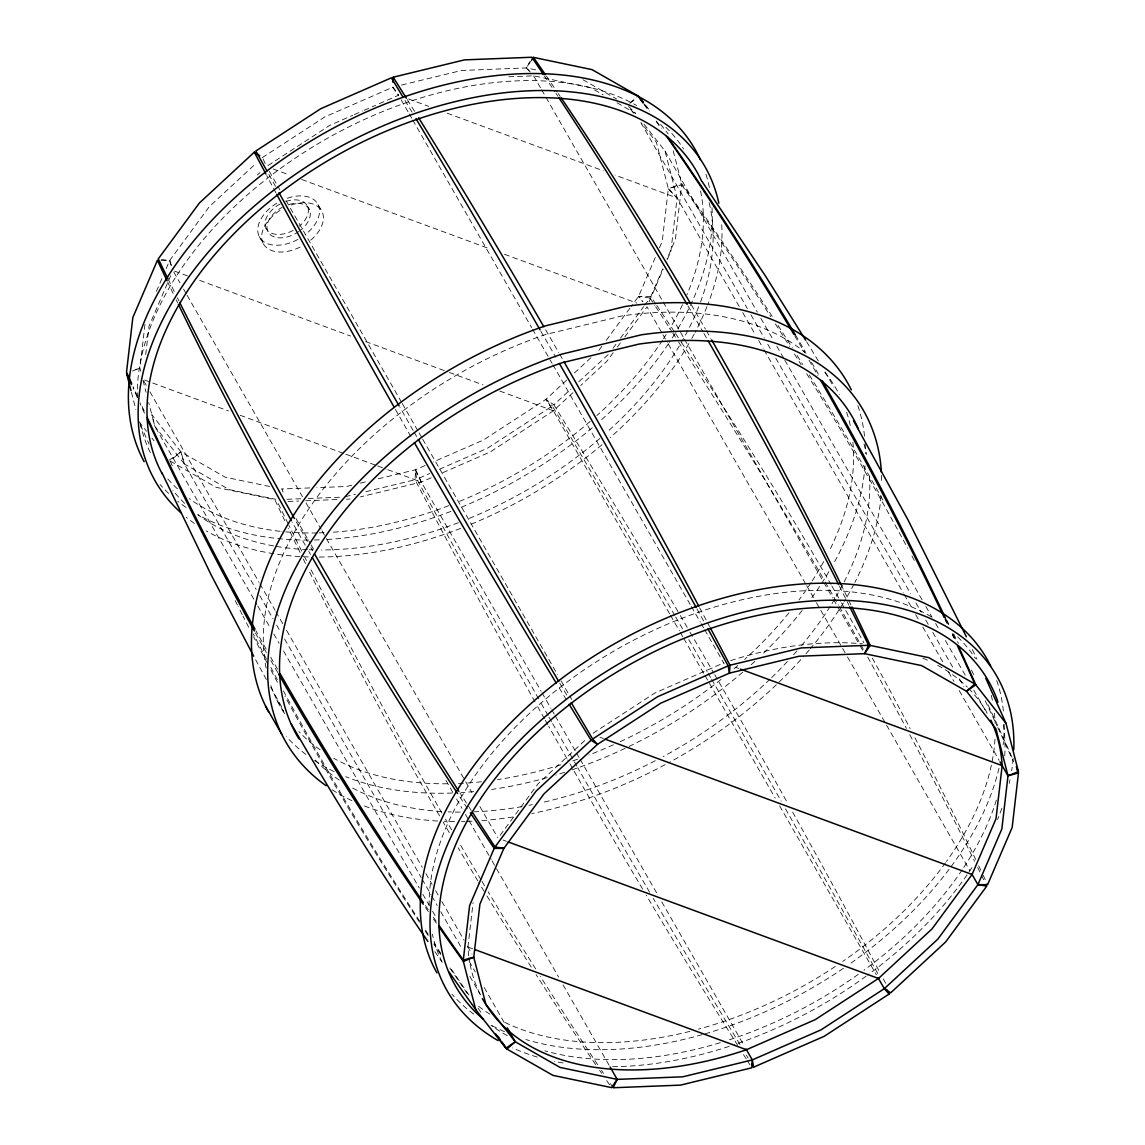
<?xml version="1.0" encoding="UTF-8"?>
<svg xmlns="http://www.w3.org/2000/svg" width="1145" height="1145" viewBox="0 0 1145 1145"><rect width="100%" height="100%" fill="white"/><g stroke="black" fill="none" stroke-linecap="round" stroke-linejoin="round"><path stroke-width="0.75" stroke-dasharray="5 3.75" d="M535.044 701.914A5269.82 1558.417 74.6 0 1 415.034 479.741L415.635 469.679L421.331 482.074L541.113 691.222M144.957 324.393L139.933 368.375L133.221 370.221M145.701 354.578L148.993 326.239L168 281.999M468.749 955.918A290 181.711 -29.8 0 1 467.933 947.044L473.057 902.747M739.169 306.402L677.067 197.956L668.294 188.581L681.704 184.889L675.393 239.434L666.962 259.042M156.421 291.317L161.989 278.349M166.168 268.631L169.646 260.53L209.306 206.644L255.793 163.635M168.701 280.353L170.82 275.444M655.283 257.525L638.567 296.426L631.267 306.359M659.463 247.807L662.254 241.323L668.336 188.753L656.414 142.295L641.329 123.016M655.813 304.012A5269.82 3037.642 25.6 0 0 650.804 296.612L662.755 268.832M649.086 301.908L663.17 269.132M667.392 259.3L670.913 251.113L677.067 197.956L665.016 150.997L643.218 123.159M529.62 61.844L526.686 67.97L530.164 71.906M531.652 60.012L526.228 67.941L529.405 71.319M598.907 350.313L602.041 346.062M606.22 340.38L630.222 307.776M613.047 348.237L616.21 343.929M620.433 338.204L643.647 306.66M644.692 305.228L649.974 298.058A5269.82 2511.529 34.4 0 1 654.754 305.357M613.219 352.689L606.879 361.29L580.773 385.45M617.427 346.949L620.604 342.656M624.812 336.916L646.968 306.817L662.053 333.152M500.136 835.32L538.121 783.71L586.412 739.026M257.396 174.985L260.001 172.566M566.632 380.183L545.979 399.304L483.376 440.052L433.182 462.007M574.389 373.012L591.163 357.483M669.596 613.763L553.364 410.812L545.75 399.448L553.908 404.786L570.911 389.057M578.755 381.8L608.825 353.962M572.944 392.692L553.364 410.812L490.089 452.017L440.982 473.486M172.308 465.786A5269.82 3912.551 -56.8 0 1 170.161 460.991L180.81 451.702L184.316 463.925L256.179 589.417M630.079 102.935L636.749 97.11M629.793 103.193L636.405 98.613M169.174 460.161L181.082 451.931L184.316 463.925L229.114 489.573L275.859 499.349M262.248 157.652L324.851 116.904L393.107 87.106L398.56 95.264L377.278 104.567M268.002 165.567L329.817 125.335L352.732 115.316M674.82 615.452A5269.82 550.273 55.4 0 0 552.362 405.988L487.412 448.267L437.705 470.008M593.096 733.229L654.911 692.983L723.669 662.926M354.363 114.6L362.55 111.008M364.196 110.292L375.646 105.283M425.096 465.543L415.377 469.793L375.832 479.397M538.665 698.865A5269.82 874.909 68 0 1 416.852 479.125L429.69 473.515M431.164 477.78L421.331 482.074L360.503 496.858M132.519 370.994L139.905 368.003L140.749 371.252M772.217 316.449A5269.82 4012.695 -10.6 0 0 681.618 183.572L668.322 188.954L677.067 197.956L614.994 175.07M401.451 85.073L461.621 70.46L526.471 67.927L538.465 70.446M351.758 485.237L346.606 486.496L316.807 487.656M360.36 483.161L367.23 481.487M345.375 496.672L355.565 494.196M365.77 491.72L415.034 479.755M508.838 76.787L533.642 75.828L590.777 87.779L603.143 94.849M309.794 487.927L281.541 488.987M287.023 499.292L301.178 498.733M308.263 498.461L340.137 497.216M288.025 501.453L298.659 501.038M305.744 500.766L339.407 499.449M346.491 499.177L350.041 499.034M160.944 260.344L169.803 260.33L172.408 268.817M650.818 296.612L638.423 296.627L642.703 301.722M649.974 298.058L638.667 296.226L642.817 301.521M161.488 259.414L169.56 260.731L171.249 265.626M269.762 486.51L225.236 477.207L180.91 451.846L151.798 414.662L154.876 426.341L256.909 604.503M408.636 98.971L428.76 106.399M447.223 113.212L603.243 170.748M273.24 169.002L288.311 174.57M301.722 179.507L489.43 248.723M504.516 254.29L636.921 303.11M174.598 271.136L189.684 276.704M199.745 280.41L350.585 336.029M365.656 341.596L447.781 371.882M449.455 372.497L482.975 384.863M499.735 391.032L553.364 410.812L546.179 399.118L552.362 405.988M144.513 379.997L228.399 410.926M240.135 415.263L344.158 453.62M345.833 454.236L376.032 465.371M377.721 465.986L386.108 469.092M387.783 469.708L421.331 482.074L415.12 469.851L416.852 479.125M735.405 667.249L738.768 668.494M600.009 737.28L603.358 738.511M503.056 840.029L506.405 841.274M467.933 947.044L472.971 948.89M582.991 79.749L616.611 99M617.04 102.807L635.589 113.412L628.576 106.413M170.147 461.006L216.133 487.312L274.771 499.578A5269.82 3249.539 -80.8 0 0 285.434 522.077M645.522 105.054L650.918 111.938M660.636 124.347L668.179 133.979M630.537 109.247L633.772 113.384M184.316 463.925L154.876 426.341L148.707 402.625M138.96 421.589L146.517 431.236M151.913 438.12L154.06 440.882M392.592 87.278L398.56 95.264M434.885 951.681L441.884 961.914M806.624 341.725L818.575 361.376M825.015 371.953L833.932 387.21M665.016 150.997L757.289 312.113M760.838 318.31L772.374 338.448M776.811 346.191L783.91 358.585M784.797 360.131L922.312 600.266M925.861 606.464L932.073 617.298M935.622 623.495L939.172 629.693M945.384 640.542L965.793 676.18M973.78 690.12L987.09 713.349M640.914 122.701L747.384 308.606M750.934 314.803L764.23 338.047M767.78 344.244L771.329 350.442M775.766 358.185L910.633 593.668M915.957 602.957L921.281 612.26M925.718 620.003L928.38 624.64M932.803 632.398L954.1 669.567M959.424 678.87L963.861 686.614M742.719 312.599L755.142 334.297M758.691 340.494L763.128 348.237M764.016 349.783L903.305 593.01M904.192 594.556L912.179 608.496M915.728 614.693L918.39 619.345M922.827 627.088L943.237 662.726M948.561 672.015L953.885 681.318M959.209 690.607L999.127 760.323M533.642 75.828L540.741 88.222M541.628 89.768L545.177 95.965M546.065 97.511L662.297 300.462M663.184 302.008L683.594 337.632M684.481 339.192L822.883 580.858M823.77 582.404L832.644 597.905M833.531 599.45L837.081 605.648M837.968 607.193L859.265 644.377M860.153 645.923L862.815 650.575M662.941 334.698L667.378 342.455M668.265 344.001L805.794 584.122M806.681 585.667L815.555 601.168M816.442 602.714L819.977 608.911M820.865 610.457L846.599 655.384M847.486 656.944L885.643 723.554M886.531 725.1L969.929 870.73M401.222 99.916L408.321 112.31M409.209 113.856L411.871 118.507M412.758 120.053L531.652 327.642M532.539 329.188L552.047 363.28M552.935 364.826L690.464 604.946M691.351 606.506L700.225 621.993M701.112 623.538L703.774 628.19M704.662 629.736L724.184 663.814M670.483 615.309L679.357 630.795M680.244 632.341L682.907 636.992M683.794 638.538L704.204 674.176M705.091 675.722L775.179 798.108M779.616 805.851L876.326 974.724M287.338 198.228A33.491 20.982 -29.8 0 1 318.11 204.654L322.003 211.453A33.491 20.982 -29.8 0 1 309.107 241.466M307.361 206.014L309.307 209.406M269.19 171.177L279.838 189.769M286.05 200.618L401.394 402.009M402.281 403.555L418.24 431.45M419.127 432.996L421.789 437.633M422.677 439.193L557.543 674.663M561.093 680.86L571.741 699.452M542 692.768L550.874 708.254M551.761 709.814L554.423 714.451M555.311 716.011L575.72 751.635M576.608 753.181L579.27 757.833M580.157 759.378L657.344 894.159M661.781 901.916L744.293 1045.986M280.21 203.924A23.501 14.728 -29.8 0 0 266.041 228.313L267.987 231.719M259.185 236.471L263.078 243.255A33.491 20.982 -29.8 0 0 301.793 246.218M173.811 272.066L180.023 282.915M183.572 289.112L186.234 293.764M187.122 295.31L302.466 496.701M306.016 502.898L321.101 529.233M321.988 530.793L325.523 536.991M326.411 538.536L464.827 780.203M465.714 781.763L471.926 792.598M479.912 806.552L497.66 837.525M296.011 518.556L310.209 543.345M311.096 544.905L313.759 549.543M445.949 780.375L453.048 792.769M456.597 798.967L461.922 808.255M465.471 814.453L468.133 819.104M469.021 820.65L491.205 859.38M492.092 860.94L495.642 867.137M496.529 868.683L558.631 977.129M563.068 984.872L610.099 1066.983M143.726 380.927L146.388 385.579M149.938 391.776L259.056 582.318M259.944 583.878L275.029 610.213M275.916 611.759L283.015 624.154M286.565 630.351L422.305 867.38M425.854 873.578L432.066 884.412M435.615 890.61L438.277 895.261M441.827 901.458L464.011 940.188M467.561 946.385L471.998 954.128M259.729 595.615L273.04 618.844M276.589 625.041L280.139 631.239M284.575 638.996L421.203 877.571M422.09 879.117L430.964 894.603M431.851 896.163L437.175 905.452M440.725 911.649L462.022 948.833M469.121 961.227L475.332 972.062M484.192 987.562L504.601 1023.186M257.797 606.048L270.22 627.746M273.769 633.944L279.094 643.232M283.531 650.975L419.27 888.005M422.82 894.202L429.031 905.051M432.581 911.248L436.13 917.446M469.851 976.313L480.499 994.905M276.861 699.953L283.688 711.875M266.37 679.515L254.562 657.774M270.692 687.215L283.659 710.329M972.377 649.544L976.885 659.134M263.15 159.012L265.182 163.52M140.406 424.809L149.079 444.131M281.999 489.015L283.058 492.135M673.231 150.854L681.633 183.558M142.982 380.255L146.059 392.291M131.46 392.334L135.869 409.538M1003.449 724.728A307.046 192.403 -29.8 0 1 1004.709 756.158M996.365 800.126A307.046 192.403 -29.8 0 1 963.145 868.382M962.186 869.814A307.046 192.403 -29.8 0 1 864.017 970.173M858.278 974.323A307.046 192.403 -29.8 0 1 727.175 1040.49M720.305 1042.637A307.046 192.403 -29.8 0 1 544.891 1050.838M507.249 1035.624A307.046 192.403 -29.8 0 1 490.99 1025.29M991.269 695.387A307.046 192.403 -29.8 0 1 992.815 702.4M994.432 713.149A307.046 192.403 -29.8 0 1 995.205 723.755M994.991 739.169A307.046 192.403 -29.8 0 1 946.514 861.384M945.498 862.8A307.046 192.403 -29.8 0 1 842.734 961.428M835.335 966.437A307.046 192.403 -29.8 0 1 698.493 1029.14M689.848 1031.387A307.046 192.403 -29.8 0 1 502.283 1021.154M489.874 1014.141A307.046 192.403 -29.8 0 1 477.207 1005.224M442.156 962.229A307.046 192.403 -29.8 0 1 432.352 934.062M429.16 905.809A307.046 192.403 -29.8 0 1 615.881 649.916A307.046 192.403 -29.8 0 1 931.558 616.955M957.692 636.892A307.046 192.403 -29.8 0 1 975.483 658.633M1013.21 758.405A316.65 198.414 -29.8 0 1 1011.636 770.843M1009.976 779.831A316.65 198.414 -29.8 0 1 1009.189 783.423M1001.875 808.284A316.65 198.414 -29.8 0 1 997.538 819.534M971.89 867.638A316.65 198.414 -29.8 0 1 968.04 873.406M967.053 874.837A316.65 198.414 -29.8 0 1 867.495 975.168M866.092 976.198A316.65 198.414 -29.8 0 1 734.389 1044.641M729.222 1046.358A316.65 198.414 -29.8 0 1 612.203 1066.696M563.097 1062.975A316.65 198.414 -29.8 0 1 554.252 1061.3M537.263 1057.05A316.65 198.414 -29.8 0 1 512.574 1047.947M996.722 680.545A316.65 198.414 -29.8 0 1 1003.478 711.961M1004.136 724.112A316.65 198.414 -29.8 0 1 1003.12 744.937M999.027 768.238A316.65 198.414 -29.8 0 1 950.135 867.881M949.076 869.298A316.65 198.414 -29.8 0 1 849.218 964.29M843.421 968.298A316.65 198.414 -29.8 0 1 703.889 1034.164M702.157 1034.651A316.65 198.414 -29.8 0 1 525.899 1039.56M504.516 1031.702A316.65 198.414 -29.8 0 1 491.506 1025.347M473.772 1014.112A316.65 198.414 -29.8 0 1 451.989 994.203M857.863 405.673A332.995 208.648 -29.8 0 1 864.575 436.646M865.162 443.802A332.995 208.648 -29.8 0 1 865.448 453.806M864.99 465.815A332.995 208.648 -29.8 0 1 833.388 563.912M828.923 571.67A332.995 208.648 -29.8 0 1 811.834 597.647M802.144 610.5A332.995 208.648 -29.8 0 1 761.411 655.212M754.884 661.352A332.995 208.648 -29.8 0 1 750.891 664.987M742.747 672.158A332.995 208.648 -29.8 0 1 626.787 747.542M625.184 748.3A332.995 208.648 -29.8 0 1 571.527 770.041M564.6 772.331A332.995 208.648 -29.8 0 1 555.883 775.05M547.138 777.612A332.995 208.648 -29.8 0 1 491.692 789.435M473.658 791.596A332.995 208.648 -29.8 0 1 461.134 792.598M452.261 793.027A332.995 208.648 -29.8 0 1 345.675 776.682M334.082 771.573A332.995 208.648 -29.8 0 1 314.174 760.323M305.844 754.412A332.995 208.648 -29.8 0 1 286.422 736.693M881.55 475.418A332.995 208.648 -29.8 0 1 881.65 483.82M881.077 495.871A332.995 208.648 -29.8 0 1 854.871 582.39M854.027 584.036A332.995 208.648 -29.8 0 1 844.28 601.426M843.407 602.871A332.995 208.648 -29.8 0 1 839.8 608.653M838.884 610.099A332.995 208.648 -29.8 0 1 810.359 648.657M809.186 650.045A332.995 208.648 -29.8 0 1 803.217 656.929M800.799 659.663A332.995 208.648 -29.8 0 1 777.627 683.536M776.339 684.767A332.995 208.648 -29.8 0 1 668.222 762.999M665.13 764.66A332.995 208.648 -29.8 0 1 531.895 813.565M512.989 816.986A332.995 208.648 -29.8 0 1 480.914 820.664M472.012 821.194A332.995 208.648 -29.8 0 1 466.716 821.409M464.956 821.452A332.995 208.648 -29.8 0 1 461.464 821.523M454.522 821.566A332.995 208.648 -29.8 0 1 444.274 821.351M437.576 821.022A332.995 208.648 -29.8 0 1 361.892 804.992M351.916 800.656A332.995 208.648 -29.8 0 1 331.835 789.578M846.656 412.214A320.142 200.604 -29.8 0 1 850.406 426.083M852.91 442.313A320.142 200.604 -29.8 0 1 828.865 551.833M823.742 561.565A320.142 200.604 -29.8 0 1 812.091 581.073M811.147 582.519A320.142 200.604 -29.8 0 1 798.981 599.937M788.962 612.804A320.142 200.604 -29.8 0 1 744.608 659.448M737.838 665.474A320.142 200.604 -29.8 0 1 732.313 670.211M721.064 679.429A320.142 200.604 -29.8 0 1 619.946 741.817M613.462 744.78A320.142 200.604 -29.8 0 1 588.959 754.97M577.524 759.207A320.142 200.604 -29.8 0 1 572.643 760.924M560.792 764.817A320.142 200.604 -29.8 0 1 497.588 779.63M481.53 781.734A320.142 200.604 -29.8 0 1 465.256 783.137M463.467 783.237A320.142 200.604 -29.8 0 1 456.325 783.581M447.48 783.781A320.142 200.604 -29.8 0 1 333.71 758.276M320.185 749.803A320.142 200.604 -29.8 0 1 298.945 731.598M284.633 713.578A320.142 200.604 -29.8 0 1 270.234 683.694M266.112 668.065A320.142 200.604 -29.8 0 1 545.879 334.44L622.622 315.805A320.142 200.604 -29.8 0 1 807.54 354.478M824.972 372.34A320.142 200.604 -29.8 0 1 839.256 394.424M863.945 443.931A320.142 200.604 -29.8 0 1 866.622 454.393M869.556 476.134A320.142 200.604 -29.8 0 1 836.322 596.302M834.619 599.207A320.142 200.604 -29.8 0 1 831.084 605.018M830.168 606.478A320.142 200.604 -29.8 0 1 801.7 645.351M796.934 650.933A320.142 200.604 -29.8 0 1 793.299 655.069M787.402 661.538A320.142 200.604 -29.8 0 1 771.329 677.912M770.041 679.157A320.142 200.604 -29.8 0 1 663.127 756.602M655.312 760.724A320.142 200.604 -29.8 0 1 540.898 802.831M532.353 804.649A320.142 200.604 -29.8 0 1 528.947 805.321M522.192 806.567A320.142 200.604 -29.8 0 1 474.316 811.819M460.204 812.106A320.142 200.604 -29.8 0 1 448.153 811.848M441.426 811.49A320.142 200.604 -29.8 0 1 349.926 786.586M339.292 780.103A320.142 200.604 -29.8 0 1 315.161 759.922M709.113 202.694A307.046 192.403 -29.8 0 1 699.337 305.171M698.693 306.817A307.046 192.403 -29.8 0 1 606.549 432.552M599.865 438.435A307.046 192.403 -29.8 0 1 466.659 519.444M458.458 522.664A307.046 192.403 -29.8 0 1 321.401 549.958M312.671 549.858A307.046 192.403 -29.8 0 1 309.236 549.729M307.518 549.657A307.046 192.403 -29.8 0 1 275.387 546.222M273.612 545.907A307.046 192.403 -29.8 0 1 197.727 514.606M184.588 503.356A307.046 192.403 -29.8 0 1 172.838 490.189M700.568 190.957A307.046 192.403 -29.8 0 1 686.943 294.78M682.506 304.684A307.046 192.403 -29.8 0 1 669.61 328.858M666.132 334.569A307.046 192.403 -29.8 0 1 663.399 338.863M662.468 340.28A307.046 192.403 -29.8 0 1 596.817 415.563M590.133 421.446A307.046 192.403 -29.8 0 1 456.927 502.455M448.725 505.675A307.046 192.403 -29.8 0 1 331.349 532.325M324.135 532.697A307.046 192.403 -29.8 0 1 318.768 532.883M316.979 532.926A307.046 192.403 -29.8 0 1 281.971 531.495M280.124 531.294A307.046 192.403 -29.8 0 1 189.369 498.633M177.432 488.815A307.046 192.403 -29.8 0 1 167.571 478.653M150.267 452.561A307.046 192.403 -29.8 0 1 140.091 422.634M137.3 397.83A307.046 192.403 -29.8 0 1 320.657 142.18A307.046 192.403 -29.8 0 1 636.591 105.497M665.803 127.209A307.046 192.403 -29.8 0 1 683.594 148.964M721.736 224.735A316.65 198.414 -29.8 0 1 707.596 305.028M706.952 306.645A316.65 198.414 -29.8 0 1 695.044 332.436M694.199 334.039A316.65 198.414 -29.8 0 1 690.693 340.423M688.875 343.6A316.65 198.414 -29.8 0 1 610.185 437.633M602.027 444.704A316.65 198.414 -29.8 0 1 468.906 525.111M460.633 528.389A316.65 198.414 -29.8 0 1 318.582 557.042M308.306 556.914A316.65 198.414 -29.8 0 1 301.593 556.627M299.933 556.542A316.65 198.414 -29.8 0 1 206.229 530.922M194.392 523.437A316.65 198.414 -29.8 0 1 186.249 517.297M705.935 174.212A316.65 198.414 -29.8 0 1 709.471 187.995M712.004 207.746A316.65 198.414 -29.8 0 1 675.722 332.351M674.849 333.782A316.65 198.414 -29.8 0 1 669.324 342.427M668.365 343.858A316.65 198.414 -29.8 0 1 600.452 420.644M592.308 427.715A316.65 198.414 -29.8 0 1 460.834 507.45M450.901 511.4A316.65 198.414 -29.8 0 1 326.382 539.51M319.312 539.839A316.65 198.414 -29.8 0 1 310.581 540.039M308.849 540.054A316.65 198.414 -29.8 0 1 198.042 514.806M186.091 507.421A316.65 198.414 -29.8 0 1 177.833 501.353M168.673 493.423A316.65 198.414 -29.8 0 1 160.1 484.535M436.202 921.281A5269.82 3799.811 3.4 0 1 432.237 915.499M428.287 909.731A5269.82 3799.811 3.4 0 1 425.339 905.394M277.491 669.109A5269.82 3799.811 3.4 0 1 270.506 656.829M266.17 649.143A5269.82 3799.811 3.4 0 1 255.836 630.68M144.213 410.998A5269.82 3799.811 3.4 0 1 140.477 402.897M137.514 396.413A5269.82 3799.811 3.4 0 1 133.092 386.681M467.403 808.413A5269.82 3037.642 25.6 0 1 458.601 795.074M310.51 554.395A5269.82 3037.642 25.6 0 1 308.749 551.332M305.257 545.192A5269.82 3037.642 25.6 0 1 292.247 522.192M177.69 302.924A5269.82 3037.642 25.6 0 1 176.158 299.775M173.124 293.463A5269.82 3037.642 25.6 0 1 167.843 282.429M471.253 810.488A5269.82 2511.529 34.4 0 1 467.475 804.649M466.545 803.189A5269.82 2511.529 34.4 0 1 459.889 792.87M312.685 550.645A5269.82 2511.529 34.4 0 1 310.939 547.582M307.433 541.442A5269.82 2511.529 34.4 0 1 295.267 520.002M178.892 300.863A5269.82 2511.529 34.4 0 1 177.346 297.743M174.255 291.517A5269.82 2511.529 34.4 0 1 168.887 280.639M566.389 699.767A5269.82 1248.651 48.9 0 1 557.314 684.839M410.883 436.531A5269.82 1248.651 48.9 0 1 395.182 408.994M275.888 192.761A5269.82 1248.651 48.9 0 1 266.713 175.557M681.69 184.889A5269.82 3799.811 3.4 0 1 770.685 316.621M775.38 323.92A5269.82 3799.811 3.4 0 1 789.692 346.42M794.444 353.991A5269.82 3799.811 3.4 0 1 801.056 364.582M806.695 373.685A5269.82 3799.811 3.4 0 1 907.756 548.269M911.921 555.998A5269.82 3799.811 3.4 0 1 914.397 560.635M945.197 619.574A5269.82 3799.811 3.4 0 1 946.786 622.694M952.296 633.586A5269.82 3799.811 3.4 0 1 955.431 639.812M985.187 700.726A5269.82 3799.811 3.4 0 1 997.037 725.901M997.782 727.519A5269.82 3799.811 3.4 0 1 1013.368 761.568M656.801 305.486A5269.82 3037.642 25.6 0 1 674.648 332.15M675.622 333.624A5269.82 3037.642 25.6 0 1 680.531 341.038M681.518 342.512A5269.82 3037.642 25.6 0 1 830.969 584.465M831.857 585.997A5269.82 3037.642 25.6 0 1 840.616 601.34M841.489 602.871A5269.82 3037.642 25.6 0 1 863.874 642.746M872.333 658.089A5269.82 3037.642 25.6 0 1 910.16 728.606M914.955 737.795A5269.82 3037.642 25.6 0 1 975.654 859.423M978.66 865.734A5269.82 3037.642 25.6 0 1 982.396 873.621M983.14 875.195A5269.82 3037.642 25.6 0 1 987.577 884.656M467.475 993.774A5269.82 4069.945 -42 0 1 449.627 967.668M440.796 954.558A5269.82 4069.945 -42 0 1 433.969 944.31M428.144 935.508A5269.82 4069.945 -42 0 1 425.239 931.1M419.471 922.269A5269.82 4069.945 -42 0 1 284.99 696.317M277.433 682.277A5269.82 4069.945 -42 0 1 270.778 669.753M267.472 663.485A5269.82 4069.945 -42 0 1 253.546 636.734M248.68 627.26A5269.82 4069.945 -42 0 1 243.055 616.182M242.253 614.607A5269.82 4069.945 -42 0 1 238.26 606.678M237.459 605.09A5269.82 4069.945 -42 0 1 234.281 598.735M436.317 923.128A5269.82 4012.695 -10.6 0 1 432.352 917.431M428.344 911.635A5269.82 4012.695 -10.6 0 1 424.294 905.738M277.691 672.516A5269.82 4012.695 -10.6 0 1 270.707 660.236M266.37 652.535A5269.82 4012.695 -10.6 0 1 255.178 632.498M144.485 413.188A5269.82 4012.695 -10.6 0 1 140.148 403.655M137.271 397.286A5269.82 4012.695 -10.6 0 1 132.977 387.74M749.932 1064.807A5269.82 1558.417 74.6 0 1 747.098 1060.327M746.168 1058.824A5269.82 1558.417 74.6 0 1 742.404 1052.842M737.695 1045.328A5269.82 1558.417 74.6 0 1 646.252 895.233M642.617 889.107A5269.82 1558.417 74.6 0 1 567.748 760.008M566.875 758.477A5269.82 1558.417 74.6 0 1 548.641 726.188M547.782 724.67A5269.82 1558.417 74.6 0 1 545.235 720.133M544.39 718.616A5269.82 1558.417 74.6 0 1 535.889 703.431M613.176 1087.736A5269.82 2764.044 89.9 0 1 608.324 1080.565M603.487 1073.366A5269.82 2764.044 89.9 0 1 601.554 1070.475M597.69 1064.693A5269.82 2764.044 89.9 0 1 540.34 976.384M535.617 968.899A5269.82 2764.044 89.9 0 1 488.156 891.712M484.578 885.729A5269.82 2764.044 89.9 0 1 481.888 881.235M480.986 879.746A5269.82 2764.044 89.9 0 1 459.617 843.55M451.645 829.882A5269.82 2764.044 89.9 0 1 445.477 819.205M441.941 813.079A5269.82 2764.044 89.9 0 1 309.622 566.932M306.431 560.578A5269.82 2764.044 89.9 0 1 304.842 557.386M301.65 551.017A5269.82 2764.044 89.9 0 1 288.984 525.44M288.197 523.837A5269.82 2764.044 89.9 0 1 277.176 501.31M644.163 103.909A5269.82 4069.945 -42 0 1 649.272 111.036M656.4 121.041A5269.82 4069.945 -42 0 1 661.452 128.211M795.417 334.898A5269.82 4069.945 -42 0 1 805.293 351.615M811.533 362.292A5269.82 4069.945 -42 0 1 819.491 376.061M946.3 619.946A5269.82 4069.945 -42 0 1 948.561 624.784M953.055 634.473A5269.82 4069.945 -42 0 1 955.302 639.325M778.013 325.423A5269.82 4012.695 -10.6 0 1 792.369 347.923M797.106 355.451A5269.82 4012.695 -10.6 0 1 802.759 364.482M809.315 375.045A5269.82 4012.695 -10.6 0 1 884.67 503.242M946.614 619.803A5269.82 4012.695 -10.6 0 1 949.777 626.072M953.699 633.915A5269.82 4012.695 -10.6 0 1 958.379 643.333M971.475 670.097A5269.82 4012.695 -10.6 0 1 973.765 674.834M988.035 704.862A5269.82 4012.695 -10.6 0 1 1013.439 760.452M675.693 616.969A5269.82 550.273 55.4 0 1 682.692 629.063M688.789 639.611A5269.82 550.273 55.4 0 1 707.181 671.542M708.068 673.088A5269.82 550.273 55.4 0 1 710.73 677.725M711.617 679.257A5269.82 550.273 55.4 0 1 781.191 801.185M785.499 808.799A5269.82 550.273 55.4 0 1 878.072 974.037M748.172 1058.137A5269.82 874.909 68 0 1 746.354 1055.132M739.985 1044.555A5269.82 874.909 68 0 1 653.237 898.381M649.644 892.241A5269.82 874.909 68 0 1 577.724 767.68M576.837 766.134A5269.82 874.909 68 0 1 573.316 759.965M572.443 758.419A5269.82 874.909 68 0 1 552.377 723.125M551.518 721.608A5269.82 874.909 68 0 1 548.942 717.071M548.097 715.553A5269.82 874.909 68 0 1 539.524 700.382M655.713 306.817A5269.82 2511.529 34.4 0 1 671.857 331.606M672.802 333.066A5269.82 2511.529 34.4 0 1 677.525 340.351M678.455 341.811A5269.82 2511.529 34.4 0 1 824.371 580.544M825.259 582.075A5269.82 2511.529 34.4 0 1 838.441 605.09M839.314 606.621A5269.82 2511.529 34.4 0 1 860.038 643.375M860.883 644.907A5269.82 2511.529 34.4 0 1 863.444 649.487M867.681 657.13A5269.82 2511.529 34.4 0 1 906.439 728.42M909.788 734.704A5269.82 2511.529 34.4 0 1 974.595 861.255M977.644 867.466A5269.82 2511.529 34.4 0 1 980.692 873.678M981.451 875.238A5269.82 2511.529 34.4 0 1 985.23 882.995M553.894 404.786A5269.82 1248.651 48.9 0 1 679.443 614.049M680.33 615.566A5269.82 1248.651 48.9 0 1 689.118 630.623M690.006 632.126A5269.82 1248.651 48.9 0 1 713.793 673.103M714.68 674.648A5269.82 1248.651 48.9 0 1 787.445 802.817M792.655 812.163A5269.82 1248.651 48.9 0 1 879.947 972.577M883.253 978.818A5269.82 1248.651 48.9 0 1 885.743 983.483M609.555 1084.744A5269.82 3249.539 -80.8 0 1 605.576 1078.991M601.597 1073.208A5269.82 3249.539 -80.8 0 1 599.608 1070.332M595.643 1064.535A5269.82 3249.539 -80.8 0 1 536.103 974.638M531.309 967.139A5269.82 3249.539 -80.8 0 1 485.108 892.9M484.206 891.411A5269.82 3249.539 -80.8 0 1 478.782 882.437M477.88 880.934A5269.82 3249.539 -80.8 0 1 458.143 847.787M449.255 832.601A5269.82 3249.539 -80.8 0 1 443.058 821.938M439.537 815.827A5269.82 3249.539 -80.8 0 1 309.379 571.498M305.486 563.555A5269.82 3249.539 -80.8 0 1 301.607 555.611M300.047 552.434A5269.82 3249.539 -80.8 0 1 288.497 528.489M480.871 1012.223A5269.82 3912.551 -56.8 0 1 477.894 1007.943M469.006 995.077A5269.82 3912.551 -56.8 0 1 449.427 966.265M440.71 953.227A5269.82 3912.551 -56.8 0 1 433.969 943.036M428.216 934.277A5269.82 3912.551 -56.8 0 1 423.435 926.963M419.628 921.095A5269.82 3912.551 -56.8 0 1 283.216 690.592M277.333 679.629A5269.82 3912.551 -56.8 0 1 270.649 667.063M266.499 659.191A5269.82 3912.551 -56.8 0 1 253.331 633.901M546.38 76.114A5269.82 3249.539 -80.8 0 1 557.271 92.087M558.245 93.532A5269.82 3249.539 -80.8 0 1 560.22 96.452M691.308 304.799A5269.82 3249.539 -80.8 0 1 705.463 329.173M706.35 330.705A5269.82 3249.539 -80.8 0 1 710.744 338.376M841.074 584.623A5269.82 3249.539 -80.8 0 1 851.121 605.319M644.12 104.424A5269.82 3912.551 -56.8 0 1 649.143 111.48M656.157 121.399A5269.82 3912.551 -56.8 0 1 661.137 128.512M794.73 335.8A5269.82 3912.551 -56.8 0 1 804.563 352.531M809.014 360.145A5269.82 3912.551 -56.8 0 1 817.845 375.445M944.926 619.016A5269.82 3912.551 -56.8 0 1 947.158 623.739M952.339 634.788A5269.82 3912.551 -56.8 0 1 953.799 637.937M407.305 99.672A5269.82 1558.417 74.6 0 1 414.833 111.723M545.621 329.789A5269.82 1558.417 74.6 0 1 558.803 352.674M559.69 354.22A5269.82 1558.417 74.6 0 1 562.324 358.814M699.667 607.823A5269.82 1558.417 74.6 0 1 709.556 626.472M544.419 75.971A5269.82 2764.044 89.9 0 1 555.024 91.915M555.998 93.36A5269.82 2764.044 89.9 0 1 557.916 96.266M688.045 306.001A5269.82 2764.044 89.9 0 1 703.059 331.921M703.932 333.453A5269.82 2764.044 89.9 0 1 706.565 338.047M839.357 586.011A5269.82 2764.044 89.9 0 1 848.903 605.147M566.746 695.087A5269.82 550.273 55.4 0 1 559.662 683.021M416.623 436.517A5269.82 550.273 55.4 0 1 413.989 431.908M413.116 430.377A5269.82 550.273 55.4 0 1 400.006 407.448M275.501 186.42A5269.82 550.273 55.4 0 1 267.787 172.509M405.015 100.445A5269.82 874.909 68 0 1 413.231 114.085M540.941 331.377A5269.82 874.909 68 0 1 555.855 357.34M696.976 608.911A5269.82 874.909 68 0 1 705.392 624.24M479.984 994.003A290 181.711 -29.8 0 1 468.978 957.678M730.596 660.636A290 181.711 -29.8 0 1 862.457 643.791M922.827 658.16A290 181.711 -29.8 0 1 929.568 661.166M937.683 665.302A290 181.711 -29.8 0 1 967.339 687.157M968.613 688.431A290 181.711 -29.8 0 1 986.847 712.462M291.231 205.027A33.491 20.982 -29.8 0 1 322.003 211.453M263.078 243.255A33.491 20.982 -29.8 0 1 283.287 208.49M318.11 204.654A33.491 20.982 -29.8 0 1 305.214 234.668M297.9 239.434A33.491 20.982 -29.8 0 1 259.443 236.958A33.491 20.982 -29.8 0 1 277.877 202.55M289.141 204.454A23.501 14.728 -29.8 0 1 309.508 209.85A23.501 14.728 -29.8 0 1 300.262 230.46M299.045 231.362A23.501 14.728 -29.8 0 1 268.717 232.965A23.501 14.728 -29.8 0 1 282.157 207.331M285.778 201.491A23.501 14.728 -29.8 0 1 307.146 205.585A23.501 14.728 -29.8 0 1 299.489 226.109M293.192 230.403A23.501 14.728 -29.8 0 1 266.041 228.313"/><path stroke-width="1.5" d="M392.892 82.24L393.193 77.202L464.541 59.869L531.838 57.25A5269.82 2764.044 89.9 0 1 543.446 74.525M710.372 628.018A5269.82 1558.417 74.6 0 1 729.966 665.259L729.494 673.117L660.751 703.187L597.461 744.379L543.961 793.9L503.857 848.373L479.927 904.078L473.772 957.234L485.823 1004.194L515.25 1041.778L560.062 1067.426L617.184 1079.377L682.749 1076.815L752.279 1059.926L821.022 1029.856L884.312 988.665L937.827 939.143L977.916 884.67L1001.846 828.966L1008.001 775.809L995.95 728.85L966.523 691.265L921.711 665.617L864.59 653.666L799.024 656.228L729.494 673.117L728.148 665.875A5269.82 874.909 68 0 0 707.911 628.848M746.068 1049.078L752.279 1059.926L751.807 1067.798L680.459 1085.131L613.162 1087.75L617.184 1079.377L610.099 1066.983M439.294 927.393A5269.82 4012.695 -10.6 0 0 463.381 961.428L473.772 957.234L463.296 960.111L469.607 905.566L494.182 848.388A5269.82 3037.642 25.6 0 1 470.352 812.85M990.854 720.176A290 181.711 -29.8 0 1 1002.161 765.619L996.007 818.761L972.076 874.479L931.987 928.953L878.473 978.474L815.183 1019.665L746.44 1049.736A290 181.711 -29.8 0 1 482.403 998.655M1017.018 769.683A5269.82 3799.811 3.4 0 1 1018.463 772.932L1012.166 827.477L987.591 884.656L977.916 884.67L971.704 873.821M849.69 606.75A5269.82 2764.044 89.9 0 1 868.597 645.308L864.59 653.666L870.229 645.422A5269.82 3249.539 -80.8 0 0 851.894 606.922M531.652 60.012L533.456 57.379L592.094 69.645L638.08 95.951M617.184 1079.377L611.544 1087.621L552.906 1075.355L506.92 1049.049L515.25 1041.778L507.264 1027.838M472.198 811.934A5269.82 2511.529 34.4 0 0 495.041 846.942L536.175 791.038L591.092 740.214L597.461 744.379L592.638 739.012A5269.82 550.273 55.4 0 1 571.198 702.644M259.758 155.72L254.319 152.17L199.402 202.994L158.253 258.899A5269.82 2511.529 34.4 0 0 168.115 279.079M957.478 645.852A5269.82 3912.551 -56.8 0 1 974.839 684.009L966.523 691.265L975.826 684.839A5269.82 4069.945 -42 0 0 958.265 645.809M449.04 972.062L475.733 1009.632L505.947 1048.205L515.25 1041.778M592.638 739.012L657.588 696.732L728.148 665.875M886.588 989.423A5269.82 550.273 55.4 0 1 889.135 994.032L824.185 1036.311L753.639 1067.169A5269.82 874.909 68 0 1 751.807 1064.163M1000.014 761.869L1008.001 775.809L1018.406 771.601L1006.04 723.411L985.788 678.341M1008.001 775.809L1018.477 772.932M729.966 665.245L801.328 647.913L868.611 645.293M494.182 848.388L503.857 848.373L495.026 846.942M977.916 884.67L986.747 886.101L945.598 942.006L890.681 992.829L884.312 988.665L878.1 977.816M870.229 645.422L928.867 657.688L974.853 683.994M740.443 669.109L1002.161 765.619M605.032 739.126L972.076 874.479M508.079 841.89L878.473 978.474M474.645 949.506L746.44 1049.736M884.312 988.665L889.135 994.032M643.375 102.306L639.053 96.795A5269.82 4069.945 -42 0 1 643.146 102.492M975.826 684.839L1006.04 723.411M702.114 181.611L765.289 275.745L805.694 340.222M427.886 941.448C379.381 870.987 334.125 798.323 291.431 724.212M265.554 706.05L281.77 734.36M853.569 420.787L907.999 519.902L966.366 636.777M253.732 656.214L211.124 574.862L162.103 473.1M463.367 961.442L475.733 1009.632M131.017 390.602L126.594 373.399A5269.82 4012.695 -10.6 0 0 131.56 384.548M752.279 1059.926L753.639 1067.169M483.047 1019.021A307.046 192.403 -29.8 0 1 613.076 674.376A307.046 192.403 -29.8 0 1 997.996 702.157M498.118 1040.605A316.65 198.414 -29.8 0 1 626.172 659.663A316.65 198.414 -29.8 0 1 1013.769 749.66M436.903 972.892A316.65 198.414 -29.8 0 1 619.903 640.742A316.65 198.414 -29.8 0 1 990.74 666.132M268.803 712.247A332.995 208.648 -29.8 0 1 545.364 325.881L625.199 306.488A332.995 208.648 -29.8 0 1 851.336 389.872M881.378 472.112A332.995 208.648 -29.8 0 0 641.415 334.798L561.58 354.191A332.995 208.648 -29.8 0 0 298.272 562.939A332.995 208.648 -29.8 0 0 326.153 785.742M858.449 429.017A320.142 200.604 -29.8 0 0 638.838 344.115L562.095 362.765A320.142 200.604 -29.8 0 0 298.974 738.94M162.375 474.144A307.046 192.403 -29.8 0 1 344.001 151.498A307.046 192.403 -29.8 0 1 701.599 181.125M181.01 512.817A316.65 198.414 -29.8 0 1 330.49 152.156A316.65 198.414 -29.8 0 1 718.845 203.237M144.17 461.707A316.65 198.414 -29.8 0 1 331.621 129.084A316.65 198.414 -29.8 0 1 700.325 159.57M463.31 960.111A5269.82 3799.811 3.4 0 1 439.193 925.604M423.364 902.503A5269.82 3799.811 3.4 0 1 280.139 673.704M254.991 629.135A5269.82 3799.811 3.4 0 1 147.218 417.481M131.632 383.432A5269.82 3799.811 3.4 0 1 126.537 372.068L132.834 317.523L157.409 260.344A5269.82 3037.642 25.6 0 0 167.098 280.84M457.628 793.585A5269.82 3037.642 25.6 0 1 312.27 557.472M291.388 520.66A5269.82 3037.642 25.6 0 1 178.448 304.498M458.916 791.367A5269.82 2511.529 34.4 0 1 314.446 553.722M294.408 518.47A5269.82 2511.529 34.4 0 1 179.665 302.409M591.106 740.214A5269.82 1248.651 48.9 0 1 569.122 704.261M556.413 683.35A5269.82 1248.651 48.9 0 1 414.404 442.671M394.324 407.463A5269.82 1248.651 48.9 0 1 276.732 194.335M265.883 173.997A5269.82 1248.651 48.9 0 1 254.333 152.17M505.961 1048.205A5269.82 4069.945 -42 0 1 495.728 1033.964M423.278 904.264A5269.82 4012.695 -10.6 0 1 278.578 674.047M254.333 630.967A5269.82 4012.695 -10.6 0 1 147.404 419.528M667.506 136.827A5269.82 4069.945 -42 0 1 795.417 334.898M822.124 380.67A5269.82 4069.945 -42 0 1 945.541 618.329M1016.273 766.821A5269.82 4012.695 -10.6 0 1 1018.392 771.615M506.934 1049.035A5269.82 3912.551 -56.8 0 1 501.882 1041.993M499.878 1039.173A5269.82 3912.551 -56.8 0 1 497.86 1036.34M533.441 57.379A5269.82 3249.539 -80.8 0 1 545.392 74.668M561.207 97.912A5269.82 3249.539 -80.8 0 1 690.421 303.282M711.617 339.908A5269.82 3249.539 -80.8 0 1 841.074 584.623M638.066 95.965A5269.82 3912.551 -56.8 0 1 643.118 103.007M666.104 135.625A5269.82 3912.551 -56.8 0 1 793.828 334.297M820.478 380.04A5269.82 3912.551 -56.8 0 1 944.181 617.441M393.193 77.216A5269.82 1558.417 74.6 0 1 406.361 98.169M418.598 117.763A5269.82 1558.417 74.6 0 1 543.861 326.754M564.07 361.877A5269.82 1558.417 74.6 0 1 698.822 606.249M558.875 97.726A5269.82 2764.044 89.9 0 1 687.157 304.484M708.326 341.124A5269.82 2764.044 89.9 0 1 838.569 584.422M558.774 681.518A5269.82 550.273 55.4 0 1 418.383 439.58M399.133 405.931A5269.82 550.273 55.4 0 1 278.951 192.618M266.928 170.963A5269.82 550.273 55.4 0 1 255.865 150.968L320.815 108.689L391.361 77.831A5269.82 874.909 68 0 1 403.197 97.425M415.964 118.651A5269.82 874.909 68 0 1 540.068 329.86M559.375 363.48A5269.82 874.909 68 0 1 696.131 607.38"/></g></svg>
